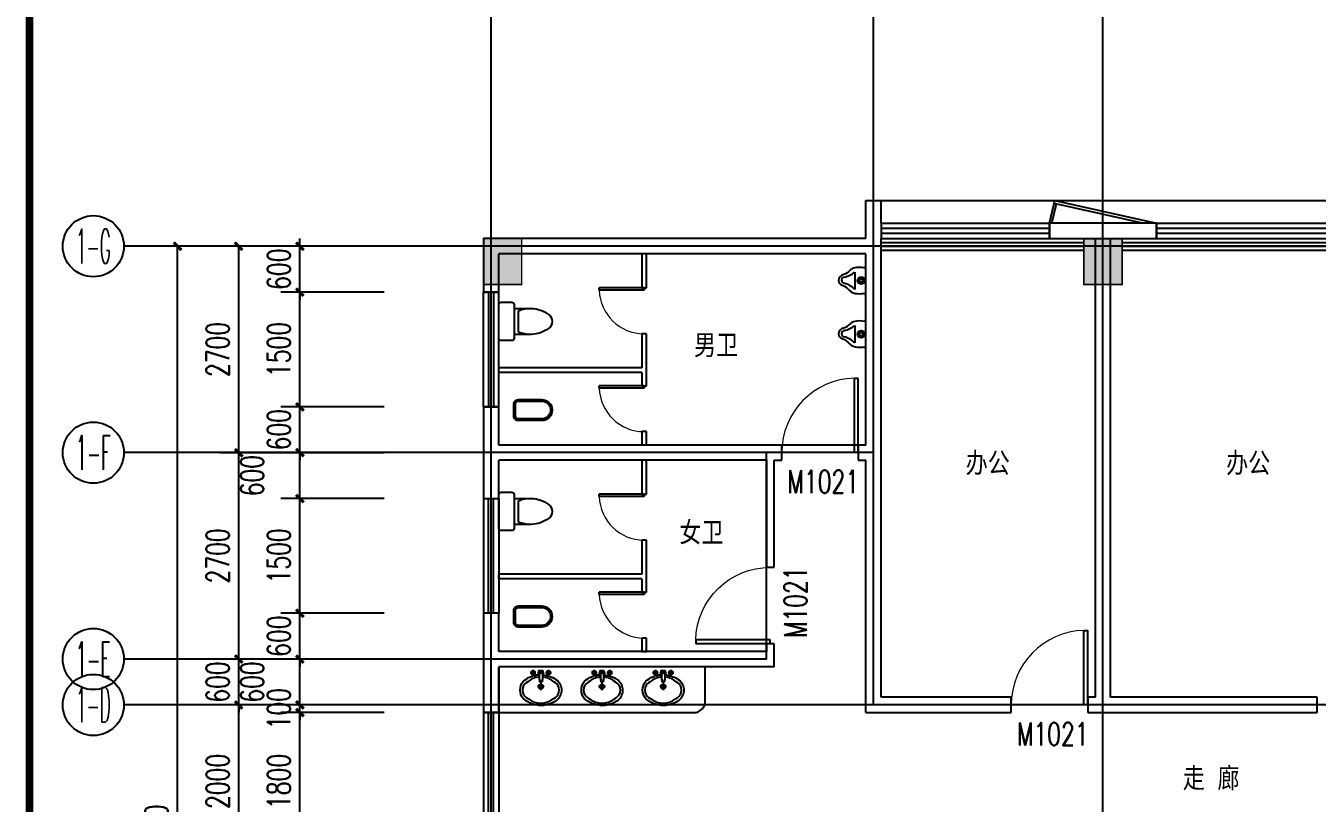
# Model space of a CAD drawing. Extents: x -6243262 to 3079315, y -2914302 to 172723.
# Drawn here: x -2494733 to -2477850, y -711687 to -701519 of the extents above; entities that cross this region are included whole.
import ezdxf
from ezdxf.enums import TextEntityAlignment as Align

# ---------------------------------------------------------------- set-up
doc = ezdxf.new("R2010")
doc.units = 0
doc.header["$LTSCALE"] = 1000
for name, color, linetype in [('0-柱网', 2, 'Continuous'), ('0-铝板', 32, 'Continuous'), ('A-FLOR-OTHER1-ON', 253, 'Continuous'), ('AXIS', 3, 'Continuous'), ('AXIS_TEXT', 7, 'Continuous'), ('DOTE', 24, 'Continuous'), ('PUB_DIM', 3, 'Continuous'), ('PUB_TEXT', 7, 'Continuous'), ('PUB_TITLE', 4, 'Continuous'), ('STAIR', 2, 'Continuous'), ('WALL', 9, 'Continuous'), ('WALL-PARAPET', 6, 'Continuous'), ('WINDOW', 4, 'Continuous'), ('WINDOW_TEXT', 7, 'Continuous'), ('洁具', 253, 'Continuous')]:
    doc.layers.add(name, color=color, linetype=linetype)
doc.styles.add('-宋体', font='', dxfattribs={"width": 0.8})
doc.styles.add('_TCH_AXIS', font='COMPLEX', dxfattribs={"bigfont": 'GBCBIG'})
doc.styles.add('_TCH_DIM_T3', font='SIMPLEX', dxfattribs={"width": 0.705882, "bigfont": 'GBCBIG'})
doc.styles.add('_TCH_WINDOW', font='SIMPLEX', dxfattribs={"height": 3.5, "bigfont": 'GBCBIG'})
doc.styles.add('COMPLEX', font='COMPLEX')
doc.styles.get('-宋体').set_extended_font_data('SimSun')
doc.dimstyles.new('_TCH_ARCH&&100', dxfattribs={"dimtxt": 297.5, "dimasz": 100, "dimexe": 250, "dimexo": 300, "dimgap": 126.25, "dimtad": 1, "dimdec": 0, "dimzin": 0, "dimdsep": 46, "dimtxsty": '_TCH_DIM_T3', "dimblk": 'ARCHTICK', "dimcen": 0.09, "dimclrt": 7, "dimazin": 2, "dimtfac": 1, "dimtdec": 0, "dimtix": 1, "dimtmove": 2, "dimatfit": 3, "dimfxl": 0, "dimtolj": 1, "dimtzin": 0, "dimarcsym": 0})

# ---------------------------------------------------------------- blocks, each defined once
blk = doc.blocks.new('1#柱网')
at = {"layer": '0-柱网'}
for points in [[(494005, 93967), (494005, 93367), (494505, 93367), (494505, 93967)], [(501855, 93967), (501855, 93367), (502355, 93367), (502355, 93967)]]:
    blk.add_hatch(color=0, dxfattribs=at).paths.add_polyline_path(points)
at = {"layer": '0-柱网', "color": 0, "const_width": 20}
for points in [[(494005, 93967), (494005, 93367), (494505, 93367), (494505, 93967), (494005, 93967)], [(501855, 93967), (501855, 93367), (502355, 93367), (502355, 93967), (501855, 93967)]]:
    blk.add_lwpolyline(points, dxfattribs=at)
blk = doc.blocks.new('A$C22252488')
at = {"layer": '0-铝板', "color": 0}
blk.add_lwpolyline([(1218, 0), (60, 261), (69, 300), (1400, 0)], dxfattribs=at)
at = {"layer": 'WINDOW', "color": 0}
for points in [[(0, 0), (60, 261)], [(31, 0), (90, 254)]]:
    blk.add_lwpolyline(points, dxfattribs=at)
blk = doc.blocks.new('01')
at = {"layer": 'A-FLOR-OTHER1-ON', "color": 0}
for points in [[(-34500, 150), (-31850, 150)], [(-34500, 0), (-31850, 0)], [(-31350, 150), (-27700, 150)], [(-31350, 0), (-27700, 0)]]:
    blk.add_lwpolyline(points, dxfattribs=at)
at = {"layer": 'STAIR', "color": 0}
for points in [[(-34500, 100), (-31850, 100)], [(-34500, 50), (-31850, 50)], [(-31350, 100), (-27700, 100)], [(-31350, 50), (-27700, 50)]]:
    blk.add_lwpolyline(points, dxfattribs=at)
blk = doc.blocks.new('_ArchTick')
at = {"color": 0, "linetype": 'ByBlock', "const_width": 0.4}
blk.add_lwpolyline([(-0.5, -0.5), (0.5, 0.5)], dxfattribs=at)
blk = doc.blocks.new('*D977')
at = {"layer": 'Defpoints', "color": 0, "transparency": 16777216}
for p in [(-2491150, -704402), (-2489750, -704402), (-2489750, -705002)]:
    blk.add_point(p, dxfattribs=at)
at = {"layer": 'PUB_DIM', "color": 0, "lineweight": -2, "transparency": 16777216}
for p, q in [((-2491150, -704402), (-2491150, -704302)), ((-2490050, -704402), (-2491400, -704402)), ((-2491150, -705002), (-2491150, -704402)), ((-2490050, -705002), (-2491400, -705002)), ((-2491150, -705002), (-2491150, -705102))]:
    blk.add_line(p, q, dxfattribs=at)
at = {"layer": 'PUB_DIM', "color": 0, "lineweight": -2, "transparency": 16777216, "xscale": 100, "yscale": 100, "zscale": 100}
for p, rotation in [((-2491150, -704402), 270), ((-2491150, -705002), 90)]:
    blk.add_blockref('_ArchTick', p, dxfattribs=dict(at, rotation=rotation))
at = {"layer": 'PUB_DIM', "color": 7, "transparency": 16777216, "insert": (-2491425, -704702), "char_height": 297.5, "attachment_point": 5, "rotation": 90, "style": '_TCH_DIM_T3'}
blk.add_mtext('\\A1;600', dxfattribs=at)
blk = doc.blocks.new('*D978')
at = {"layer": 'Defpoints', "color": 0, "transparency": 16777216}
for p in [(-2491150, -705002), (-2489750, -705002), (-2489750, -706502)]:
    blk.add_point(p, dxfattribs=at)
at = {"layer": 'PUB_DIM', "color": 0, "lineweight": -2, "transparency": 16777216}
for p, q in [((-2490050, -705002), (-2491400, -705002)), ((-2491150, -706502), (-2491150, -705002)), ((-2490050, -706502), (-2491400, -706502))]:
    blk.add_line(p, q, dxfattribs=at)
at = {"layer": 'PUB_DIM', "color": 0, "lineweight": -2, "transparency": 16777216, "xscale": 100, "yscale": 100, "zscale": 100}
for p, rotation in [((-2491150, -705002), 90), ((-2491150, -706502), 270)]:
    blk.add_blockref('_ArchTick', p, dxfattribs=dict(at, rotation=rotation))
at = {"layer": 'PUB_DIM', "color": 7, "transparency": 16777216, "insert": (-2491425, -705752), "char_height": 297.5, "attachment_point": 5, "rotation": 90, "style": '_TCH_DIM_T3'}
blk.add_mtext('\\A1;1500', dxfattribs=at)
blk = doc.blocks.new('*D979')
at = {"layer": 'Defpoints', "color": 0, "transparency": 16777216}
for p in [(-2491150, -706502), (-2489750, -706502), (-2489750, -707102)]:
    blk.add_point(p, dxfattribs=at)
at = {"layer": 'PUB_DIM', "color": 0, "lineweight": -2, "transparency": 16777216}
for p, q in [((-2490050, -706502), (-2491400, -706502)), ((-2491150, -706502), (-2491150, -706402)), ((-2491150, -707102), (-2491150, -706502)), ((-2490050, -707102), (-2491400, -707102)), ((-2491150, -707102), (-2491150, -707202))]:
    blk.add_line(p, q, dxfattribs=at)
at = {"layer": 'PUB_DIM', "color": 0, "lineweight": -2, "transparency": 16777216, "xscale": 100, "yscale": 100, "zscale": 100}
for p, rotation in [((-2491150, -706502), 270), ((-2491150, -707102), 90)]:
    blk.add_blockref('_ArchTick', p, dxfattribs=dict(at, rotation=rotation))
at = {"layer": 'PUB_DIM', "color": 7, "transparency": 16777216, "insert": (-2491425, -706802), "char_height": 297.5, "attachment_point": 5, "rotation": 90, "style": '_TCH_DIM_T3'}
blk.add_mtext('\\A1;600', dxfattribs=at)
blk = doc.blocks.new('*D980')
at = {"layer": 'Defpoints', "color": 0, "transparency": 16777216}
for p in [(-2491150, -707102), (-2489750, -707102), (-2489750, -707702)]:
    blk.add_point(p, dxfattribs=at)
at = {"layer": 'PUB_DIM', "color": 0, "lineweight": -2, "transparency": 16777216}
for p, q in [((-2490050, -707102), (-2491400, -707102)), ((-2491150, -707702), (-2491150, -707102)), ((-2490050, -707702), (-2491400, -707702))]:
    blk.add_line(p, q, dxfattribs=at)
at = {"layer": 'PUB_DIM', "color": 0, "lineweight": -2, "transparency": 16777216, "xscale": 100, "yscale": 100, "zscale": 100}
for p, rotation in [((-2491150, -707102), 90), ((-2491150, -707702), 270)]:
    blk.add_blockref('_ArchTick', p, dxfattribs=dict(at, rotation=rotation))
at = {"layer": 'PUB_DIM', "color": 7, "transparency": 16777216, "insert": (-2491775, -707402), "char_height": 297.5, "attachment_point": 5, "rotation": 90, "style": '_TCH_DIM_T3'}
blk.add_mtext('\\A1;600', dxfattribs=at)
blk = doc.blocks.new('*D981')
at = {"layer": 'Defpoints', "color": 0, "transparency": 16777216}
for p in [(-2491150, -707702), (-2489750, -707702), (-2489750, -709202)]:
    blk.add_point(p, dxfattribs=at)
at = {"layer": 'PUB_DIM', "color": 0, "lineweight": -2, "transparency": 16777216}
for p, q in [((-2490050, -707702), (-2491400, -707702)), ((-2491150, -709202), (-2491150, -707702)), ((-2490050, -709202), (-2491400, -709202))]:
    blk.add_line(p, q, dxfattribs=at)
at = {"layer": 'PUB_DIM', "color": 0, "lineweight": -2, "transparency": 16777216, "xscale": 100, "yscale": 100, "zscale": 100}
for p, rotation in [((-2491150, -707702), 90), ((-2491150, -709202), 270)]:
    blk.add_blockref('_ArchTick', p, dxfattribs=dict(at, rotation=rotation))
at = {"layer": 'PUB_DIM', "color": 7, "transparency": 16777216, "insert": (-2491425, -708452), "char_height": 297.5, "attachment_point": 5, "rotation": 90, "style": '_TCH_DIM_T3'}
blk.add_mtext('\\A1;1500', dxfattribs=at)
blk = doc.blocks.new('*D982')
at = {"layer": 'Defpoints', "color": 0, "transparency": 16777216}
for p in [(-2491150, -709202), (-2489750, -709202), (-2489750, -709802)]:
    blk.add_point(p, dxfattribs=at)
at = {"layer": 'PUB_DIM', "color": 0, "lineweight": -2, "transparency": 16777216}
for p, q in [((-2490050, -709202), (-2491400, -709202)), ((-2491150, -709202), (-2491150, -709102)), ((-2491150, -709802), (-2491150, -709202)), ((-2490050, -709802), (-2491400, -709802)), ((-2491150, -709802), (-2491150, -709902))]:
    blk.add_line(p, q, dxfattribs=at)
at = {"layer": 'PUB_DIM', "color": 0, "lineweight": -2, "transparency": 16777216, "xscale": 100, "yscale": 100, "zscale": 100}
for p, rotation in [((-2491150, -709202), 270), ((-2491150, -709802), 90)]:
    blk.add_blockref('_ArchTick', p, dxfattribs=dict(at, rotation=rotation))
at = {"layer": 'PUB_DIM', "color": 7, "transparency": 16777216, "insert": (-2491425, -709502), "char_height": 297.5, "attachment_point": 5, "rotation": 90, "style": '_TCH_DIM_T3'}
blk.add_mtext('\\A1;600', dxfattribs=at)
blk = doc.blocks.new('*D983')
at = {"layer": 'Defpoints', "color": 0, "transparency": 16777216}
for p in [(-2491150, -709802), (-2489750, -709802), (-2489750, -710402)]:
    blk.add_point(p, dxfattribs=at)
at = {"layer": 'PUB_DIM', "color": 0, "lineweight": -2, "transparency": 16777216}
for p, q in [((-2490050, -709802), (-2491400, -709802)), ((-2491150, -710402), (-2491150, -709802)), ((-2490050, -710402), (-2491400, -710402))]:
    blk.add_line(p, q, dxfattribs=at)
at = {"layer": 'PUB_DIM', "color": 0, "lineweight": -2, "transparency": 16777216, "xscale": 100, "yscale": 100, "zscale": 100}
for p, rotation in [((-2491150, -709802), 90), ((-2491150, -710402), 270)]:
    blk.add_blockref('_ArchTick', p, dxfattribs=dict(at, rotation=rotation))
at = {"layer": 'PUB_DIM', "color": 7, "transparency": 16777216, "insert": (-2491775, -710102), "char_height": 297.5, "attachment_point": 5, "rotation": 90, "style": '_TCH_DIM_T3'}
blk.add_mtext('\\A1;600', dxfattribs=at)
blk = doc.blocks.new('*D984')
at = {"layer": 'Defpoints', "color": 0, "transparency": 16777216}
for p in [(-2491150, -710402), (-2489750, -710402), (-2489750, -710502)]:
    blk.add_point(p, dxfattribs=at)
at = {"layer": 'PUB_DIM', "color": 0, "lineweight": -2, "transparency": 16777216}
for p, q in [((-2490050, -710402), (-2491400, -710402)), ((-2491150, -710402), (-2491150, -710302)), ((-2491150, -710502), (-2491150, -710402)), ((-2490050, -710502), (-2491400, -710502)), ((-2491150, -710502), (-2491150, -710602))]:
    blk.add_line(p, q, dxfattribs=at)
at = {"layer": 'PUB_DIM', "color": 0, "lineweight": -2, "transparency": 16777216, "xscale": 100, "yscale": 100, "zscale": 100}
for p, rotation in [((-2491150, -710402), 270), ((-2491150, -710502), 90)]:
    blk.add_blockref('_ArchTick', p, dxfattribs=dict(at, rotation=rotation))
at = {"layer": 'PUB_DIM', "color": 7, "transparency": 16777216, "insert": (-2491425, -710452), "char_height": 297.5, "attachment_point": 5, "rotation": 90, "style": '_TCH_DIM_T3'}
blk.add_mtext('\\A1;100', dxfattribs=at)
blk = doc.blocks.new('*D985')
at = {"layer": 'Defpoints', "color": 0, "transparency": 16777216}
for p in [(-2491150, -710502), (-2489750, -710502), (-2489750, -712302)]:
    blk.add_point(p, dxfattribs=at)
at = {"layer": 'PUB_DIM', "color": 0, "lineweight": -2, "transparency": 16777216}
for p, q in [((-2490050, -710502), (-2491400, -710502)), ((-2491150, -712302), (-2491150, -710502)), ((-2490050, -712302), (-2491400, -712302))]:
    blk.add_line(p, q, dxfattribs=at)
at = {"layer": 'PUB_DIM', "color": 0, "lineweight": -2, "transparency": 16777216, "xscale": 100, "yscale": 100, "zscale": 100}
for p, rotation in [((-2491150, -710502), 90), ((-2491150, -712302), 270)]:
    blk.add_blockref('_ArchTick', p, dxfattribs=dict(at, rotation=rotation))
at = {"layer": 'PUB_DIM', "color": 7, "transparency": 16777216, "insert": (-2491425, -711402), "char_height": 297.5, "attachment_point": 5, "rotation": 90, "style": '_TCH_DIM_T3'}
blk.add_mtext('\\A1;1800', dxfattribs=at)
blk = doc.blocks.new('*D1343')
at = {"layer": 'AXIS', "color": 0, "lineweight": -2, "transparency": 16777216}
for p, q in [((-2490050, -710402), (-2492200, -710402)), ((-2491950, -712402), (-2491950, -710402)), ((-2490050, -712402), (-2492200, -712402))]:
    blk.add_line(p, q, dxfattribs=at)
at = {"layer": 'Defpoints', "color": 0, "transparency": 16777216}
for p in [(-2491950, -710402), (-2489750, -710402), (-2489750, -712402)]:
    blk.add_point(p, dxfattribs=at)
at = {"layer": 'AXIS', "color": 0, "lineweight": -2, "transparency": 16777216, "xscale": 100, "yscale": 100, "zscale": 100}
for p, rotation in [((-2491950, -710402), 90), ((-2491950, -712402), 270)]:
    blk.add_blockref('_ArchTick', p, dxfattribs=dict(at, rotation=rotation))
at = {"layer": 'AXIS', "color": 7, "transparency": 16777216, "insert": (-2492225, -711402), "char_height": 297.5, "attachment_point": 5, "rotation": 90, "style": '_TCH_DIM_T3'}
blk.add_mtext('\\A1;2000', dxfattribs=at)
blk = doc.blocks.new('*D1344')
at = {"layer": 'AXIS', "color": 0, "lineweight": -2, "transparency": 16777216}
for p, q in [((-2491950, -709802), (-2491950, -709702)), ((-2490050, -709802), (-2492200, -709802)), ((-2491950, -710402), (-2491950, -709802)), ((-2490050, -710402), (-2492200, -710402)), ((-2491950, -710402), (-2491950, -710502))]:
    blk.add_line(p, q, dxfattribs=at)
at = {"layer": 'Defpoints', "color": 0, "transparency": 16777216}
for p in [(-2491950, -709802), (-2489750, -709802), (-2489750, -710402)]:
    blk.add_point(p, dxfattribs=at)
at = {"layer": 'AXIS', "color": 0, "lineweight": -2, "transparency": 16777216, "xscale": 100, "yscale": 100, "zscale": 100}
for p, rotation in [((-2491950, -709802), 270), ((-2491950, -710402), 90)]:
    blk.add_blockref('_ArchTick', p, dxfattribs=dict(at, rotation=rotation))
at = {"layer": 'AXIS', "color": 7, "transparency": 16777216, "insert": (-2492225, -710102), "char_height": 297.5, "attachment_point": 5, "rotation": 90, "style": '_TCH_DIM_T3'}
blk.add_mtext('\\A1;600', dxfattribs=at)
blk = doc.blocks.new('*D1345')
at = {"layer": 'AXIS', "color": 0, "lineweight": -2, "transparency": 16777216}
for p, q in [((-2490050, -707102), (-2492200, -707102)), ((-2491950, -709802), (-2491950, -707102)), ((-2490050, -709802), (-2492200, -709802))]:
    blk.add_line(p, q, dxfattribs=at)
at = {"layer": 'Defpoints', "color": 0, "transparency": 16777216}
for p in [(-2491950, -707102), (-2489750, -707102), (-2489750, -709802)]:
    blk.add_point(p, dxfattribs=at)
at = {"layer": 'AXIS', "color": 0, "lineweight": -2, "transparency": 16777216, "xscale": 100, "yscale": 100, "zscale": 100}
for p, rotation in [((-2491950, -707102), 90), ((-2491950, -709802), 270)]:
    blk.add_blockref('_ArchTick', p, dxfattribs=dict(at, rotation=rotation))
at = {"layer": 'AXIS', "color": 7, "transparency": 16777216, "insert": (-2492225, -708452), "char_height": 297.5, "attachment_point": 5, "rotation": 90, "style": '_TCH_DIM_T3'}
blk.add_mtext('\\A1;2700', dxfattribs=at)
blk = doc.blocks.new('*D1346')
at = {"layer": 'AXIS', "color": 0, "lineweight": -2, "transparency": 16777216}
for p, q in [((-2490050, -704402), (-2492200, -704402)), ((-2491950, -707102), (-2491950, -704402)), ((-2490050, -707102), (-2492200, -707102))]:
    blk.add_line(p, q, dxfattribs=at)
at = {"layer": 'Defpoints', "color": 0, "transparency": 16777216}
for p in [(-2491950, -704402), (-2489750, -704402), (-2489750, -707102)]:
    blk.add_point(p, dxfattribs=at)
at = {"layer": 'AXIS', "color": 0, "lineweight": -2, "transparency": 16777216, "xscale": 100, "yscale": 100, "zscale": 100}
for p, rotation in [((-2491950, -704402), 90), ((-2491950, -707102), 270)]:
    blk.add_blockref('_ArchTick', p, dxfattribs=dict(at, rotation=rotation))
at = {"layer": 'AXIS', "color": 7, "transparency": 16777216, "insert": (-2492225, -705752), "char_height": 297.5, "attachment_point": 5, "rotation": 90, "style": '_TCH_DIM_T3'}
blk.add_mtext('\\A1;2700', dxfattribs=at)
blk = doc.blocks.new('*D1347')
at = {"layer": 'AXIS', "color": 0, "lineweight": -2, "transparency": 16777216}
for p, q in [((-2490050, -704402), (-2493000, -704402)), ((-2492750, -719902), (-2492750, -704402)), ((-2490050, -719902), (-2493000, -719902))]:
    blk.add_line(p, q, dxfattribs=at)
at = {"layer": 'Defpoints', "color": 0, "transparency": 16777216}
for p in [(-2492750, -704402), (-2489750, -704402), (-2489750, -719902)]:
    blk.add_point(p, dxfattribs=at)
at = {"layer": 'AXIS', "color": 0, "lineweight": -2, "transparency": 16777216, "xscale": 100, "yscale": 100, "zscale": 100}
for p, rotation in [((-2492750, -704402), 90), ((-2492750, -719902), 270)]:
    blk.add_blockref('_ArchTick', p, dxfattribs=dict(at, rotation=rotation))
at = {"layer": 'AXIS', "color": 7, "transparency": 16777216, "insert": (-2493025, -712152), "char_height": 297.5, "attachment_point": 5, "rotation": 90, "style": '_TCH_DIM_T3'}
blk.add_mtext('\\A1;15500', dxfattribs=at)
blk = doc.blocks.new('$WINLIB2D$00000001')
at = {"color": 0}
for points in [[(-0.5, 0.5), (-0.5, -0.5)], [(-0.5, 0.5), (0.5, 0.5)], [(0.5, -0.5), (0.5, 0.5)], [(0.5, 0.1667), (-0.5, 0.1667)], [(0.5, -0.1667), (-0.5, -0.1667)], [(-0.5, -0.5), (0.5, -0.5)]]:
    blk.add_lwpolyline(points, dxfattribs=at)
blk = doc.blocks.new('$DorLib2D$00000001')
at = {"color": 0}
for p, q in [((0.45, 0.975), (0.5, 0.975)), ((0.45, 0), (0.45, 0.975)), ((0.5, 0), (0.5, 0.975)), ((0.5, 0), (0.45, 0))]:
    blk.add_line(p, q, dxfattribs=at)
at = {"color": 0, "lineweight": 13}
blk.add_arc((0.475, 0), 0.975, 91.4693, 180, dxfattribs=at)
blk = doc.blocks.new('$plan$00003671')
at = {"layer": '洁具', "color": 0}
for p, q in [((-101, 10), (-101, -63)), ((-25, 0), (-32, -39)), ((-25, 0), (25, 0)), ((-25, 0), (-17, -148)), ((25, 0), (17, -148)), ((25, 0), (32, -39)), ((101, 10), (101, -63)), ((-64, -27), (-138, -27)), ((-32, -39), (-17, -148)), ((-24, -20), (24, -20)), ((-17, -138), (17, -138)), ((-17, -148), (17, -148)), ((0, -164), (0, -254)), ((32, -39), (17, -148)), ((138, -27), (64, -27)), ((45, -209), (-45, -209))]:
    blk.add_line(p, q, dxfattribs=at)
blk.add_lwpolyline([(25, 0), (32, -39), (30, -54, -0.144626), (222, -135, -0.454002), (196, -399, -0.337627), (-227, -368, -0.376635), (-227, -140, -0.17218), (-30, -54), (-32, -39), (-25, 0)], format="xyb", close=True, dxfattribs=at)
for centre, radius in [((-101, -27), 25.2), ((-101, -27), 15.1), ((101, -27), 25.2), ((101, -27), 15.1), ((0, -209), 30.2), ((0, -209), 20.2)]:
    blk.add_circle(centre, radius, dxfattribs=at)
for centre, radius, start, end in [((-19, -374), 275, 118.8696, 138.2267), ((-16, -304), 218, 108.3074, 128.6169), ((0, -351), 268, 95.4714, 108.3074), ((-1, -27), 7.25, 80.5252, 279.4748), ((1, -27), 7.25, 260.5252, 99.4748), ((0, -351), 268, 71.6926, 84.5286), ((16, -304), 218, 51.3831, 71.6926), ((19, -374), 275, 41.7733, 61.1304), ((-102, -254), 138, 152.5904, 207.4096), ((-19, -135), 275, 221.7733, 241.1304), ((19, -135), 275, 298.8696, 318.2267), ((102, -254), 138, 332.5904, 27.4096), ((-16, -205), 218, 231.3831, 251.6926), ((0, -158), 268, 251.6926, 288.3074), ((16, -205), 218, 288.3074, 308.6169)]:
    blk.add_arc(centre, radius, start, end, dxfattribs=at)
blk = doc.blocks.new('$plan$00002813')
at = {"layer": '洁具', "color": 0}
blk.add_line((-112, -146), (114, -146), dxfattribs=at)
blk.add_lwpolyline([(-185, 0), (-185, -10), (-164, -10, 0.125587), (-163, -162, 0.087699), (-135, -207, -0.142493), (-79, -292, 0.309604), (0, -360, 0.229829), (59, -308, -0.1358), (128, -215, 0.187963), (170, -108, 0.056569), (165, -10), (185, -10), (185, 0)], format="xyb", close=True, dxfattribs=at)
for radius in [47.3, 34.6, 22.1]:
    blk.add_circle((0, -62), radius, dxfattribs=at)
for centre, radius, start, end in [((-382, -363), 346, 14.0616, 38.7001), ((335, -366), 312, 135.2868, 164.3913), ((-6, -276), 40.9, 183.6565, 351.9398)]:
    blk.add_arc(centre, radius, start, end, dxfattribs=at)
blk = doc.blocks.new('$plan$00002866')
at = {"layer": '洁具', "color": 0}
for points in [[(-366, 138), (-59, 138, -0.388189), (0, 88), (0, -88, -0.388189), (-59, -138), (-366, -138, -0.97895)], [(-58, -116), (-376, -116, -0.936623), (-366, 117), (-58, 117, -0.381636), (-21, 86), (-21, -86, -0.399536)]]:
    blk.add_lwpolyline(points, format="xyb", close=True, dxfattribs=at)
blk.add_lwpolyline([(-306, 117, 0, 0, 0.440649), (-316, 108, 0, 0, 0), (-316, -106, 0, 0, 0.411645), (-307, -115, 1.5, 1.5, 0)], format="xyseb", dxfattribs=at)
blk = doc.blocks.new('_AXISO')
at = {"color": 0}
blk.add_circle((0, 0), 0.5, dxfattribs=at)
at = {"layer": 'AXIS_TEXT', "color": 0, "style": 'COMPLEX', "width": 1.041667}
blk.add_attdef('A', text='', height=0.56, dxfattribs=at).set_placement((-0.25, -0.28), (0.25, -0.28), align=Align.FIT)
blk = doc.blocks.new('$plan$00002826')
at = {"layer": '洁具', "color": 0}
for p, q in [((-200, 170), (-200, -170)), ((-260, -140), (-260, 140))]:
    blk.add_line(p, q, dxfattribs=at)
blk.add_lwpolyline([(-650, 92, 0.537872), (-650, -92, 0.149947), (-430, -170), (-200, -170), (-200, -220, 0.414214), (-170, -250), (-30, -250, 0.414214), (0, -220), (0, 220, 0.414214), (-30, 250), (-170, 250, 0.414214), (-200, 220), (-200, 170), (-430, 170, 0.149947)], format="xyb", close=True, dxfattribs=at)
for centre, start, end in [((-413, -227), 67.4505, 91.4725), ((-413, 227), 268.6339, 292.5495)]:
    blk.add_arc(centre, 398, start, end, dxfattribs=at)

msp = doc.modelspace()

# ---------------------------------------------------------------- linework, layer by layer
msp.add_lwpolyline([(-2488550.4, -709901.6), (-2488550.4, -710501.6), (-2486000.4, -710501.6, 0.4142136), (-2485850.4, -710351.6), (-2485850.4, -709901.6)], format="xyb")
at = {"layer": '0-铝板'}
msp.add_lwpolyline([(-2483550.4, -703801.6), (-2448050.4, -703801.6), (-2448050.4, -712301.6)], dxfattribs=at)
at = {"layer": 'AXIS'}
for p, q in [((-2489750.4, -704401.6), (-2493450.4, -704401.6)), ((-2489750.4, -707101.6), (-2493450.4, -707101.6)), ((-2489750.4, -709801.6), (-2493450.4, -709801.6)), ((-2489750.4, -710401.6), (-2493450.4, -710401.6))]:
    msp.add_line(p, q, dxfattribs=at)
at = {"layer": 'DOTE'}
for p, q in [((-2488650.4, -721001.6), (-2488650.4, -700301.6)), ((-2483650.4, -710401.6), (-2483650.4, -700301.6)), ((-2480650.4, -721001.6), (-2480650.4, -700301.6)), ((-2447550.4, -704401.6), (-2489750.4, -704401.6)), ((-2483650.4, -707101.6), (-2489750.4, -707101.6)), ((-2485050.4, -709801.6), (-2485050.4, -707101.6)), ((-2485050.4, -709801.6), (-2489750.4, -709801.6)), ((-2447550.4, -710401.6), (-2489750.4, -710401.6))]:
    msp.add_line(p, q, dxfattribs=at)
at = {"layer": 'PUB_TITLE', "const_width": 100}
msp.add_lwpolyline([(-2494682.9, -732350.5), (-2437782.9, -732350.5), (-2437782.9, -692350.5), (-2494682.9, -692350.5)], close=True, dxfattribs=at)
at = {"layer": 'WALL'}
for p, q in [((-2483750.4, -704201.6), (-2483750.4, -703801.6)), ((-2483750.4, -703801.6), (-2483550.4, -703801.6)), ((-2483550.4, -704101.6), (-2483550.4, -703801.6)), ((-2483550.4, -704101.6), (-2483550.4, -704301.6)), ((-2479950.4, -704101.6), (-2481350.4, -704101.6)), ((-2481350.4, -704101.6), (-2481350.4, -704301.6)), ((-2479950.4, -704301.6), (-2479950.4, -704101.6)), ((-2488750.4, -704301.6), (-2488750.4, -705001.6)), ((-2483750.4, -704301.6), (-2488750.4, -704301.6)), ((-2483750.4, -704301.6), (-2483750.4, -704201.6)), ((-2483550.4, -704401.6), (-2483550.4, -704301.6)), ((-2481350.4, -704301.6), (-2479950.4, -704301.6)), ((-2480750.4, -710301.6), (-2480750.4, -704301.6)), ((-2480750.4, -704301.6), (-2480550.4, -704301.6)), ((-2480550.4, -710301.6), (-2480550.4, -704301.6)), ((-2488550.4, -705001.6), (-2488550.4, -704501.6)), ((-2483750.4, -704501.6), (-2488550.4, -704501.6)), ((-2483750.4, -707001.6), (-2483750.4, -704501.6)), ((-2483550.4, -707101.6), (-2483550.4, -704401.6)), ((-2488750.4, -705001.6), (-2488550.4, -705001.6)), ((-2488550.4, -706501.6), (-2488750.4, -706501.6)), ((-2488750.4, -706501.6), (-2488750.4, -707101.6)), ((-2488550.4, -707001.6), (-2488550.4, -706501.6)), ((-2486650.4, -707001.6), (-2488550.4, -707001.6)), ((-2485050.4, -707001.6), (-2486650.4, -707001.6)), ((-2484850.4, -707001.6), (-2485050.4, -707001.6)), ((-2484850.4, -707201.6), (-2484850.4, -707001.6)), ((-2483750.4, -707001.6), (-2483850.4, -707001.6)), ((-2483850.4, -707001.6), (-2483850.4, -707201.6)), ((-2488750.4, -707101.6), (-2488750.4, -707701.6)), ((-2488550.4, -707701.6), (-2488550.4, -707201.6)), ((-2486650.4, -707201.6), (-2488550.4, -707201.6)), ((-2485050.4, -707201.6), (-2486650.4, -707201.6)), ((-2485050.4, -707201.6), (-2485050.4, -708601.6)), ((-2484950.4, -708601.6), (-2484950.4, -707201.6)), ((-2484950.4, -707201.6), (-2484850.4, -707201.6)), ((-2483850.4, -707201.6), (-2483750.4, -707201.6)), ((-2483750.4, -710501.6), (-2483750.4, -707201.6)), ((-2483550.4, -710301.6), (-2483550.4, -707101.6)), ((-2488750.4, -707701.6), (-2488550.4, -707701.6)), ((-2485050.4, -708601.6), (-2484950.4, -708601.6)), ((-2488550.4, -709201.6), (-2488750.4, -709201.6)), ((-2488750.4, -709201.6), (-2488750.4, -709801.6)), ((-2488550.4, -709701.6), (-2488550.4, -709201.6)), ((-2485050.4, -709701.6), (-2488550.4, -709701.6)), ((-2484950.4, -709601.6), (-2485050.4, -709601.6)), ((-2485050.4, -709601.6), (-2485050.4, -709701.6)), ((-2484950.4, -709901.6), (-2484950.4, -709601.6)), ((-2488750.4, -709801.6), (-2488750.4, -710501.6)), ((-2484950.4, -709901.6), (-2488550.4, -709901.6)), ((-2488550.4, -710501.6), (-2488550.4, -709901.6)), ((-2481850.4, -710301.6), (-2483550.4, -710301.6)), ((-2481850.4, -710501.6), (-2481850.4, -710301.6)), ((-2480750.4, -710301.6), (-2480850.4, -710301.6)), ((-2480850.4, -710301.6), (-2480850.4, -710501.6)), ((-2477850.4, -710301.6), (-2480550.4, -710301.6)), ((-2477850.4, -710501.6), (-2477850.4, -710301.6)), ((-2488750.4, -710501.6), (-2488550.4, -710501.6)), ((-2483750.4, -710501.6), (-2481850.4, -710501.6)), ((-2480850.4, -710501.6), (-2480650.4, -710501.6)), ((-2480650.4, -710501.6), (-2477850.4, -710501.6))]:
    msp.add_line(p, q, dxfattribs=at)
at = {"layer": 'WALL-PARAPET'}
for p, q in [((-2486680.4, -704501.6), (-2486680.4, -704946.6)), ((-2486620.4, -704501.6), (-2486680.4, -704501.6)), ((-2486620.4, -704946.6), (-2486620.4, -704501.6)), ((-2486680.4, -704946.6), (-2486620.4, -704946.6)), ((-2486620.4, -705546.6), (-2486680.4, -705546.6)), ((-2486680.4, -705546.6), (-2486680.4, -705991.6)), ((-2486620.4, -706021.6), (-2486620.4, -705546.6)), ((-2486680.4, -705991.6), (-2488550.4, -705991.6)), ((-2488550.4, -706051.6), (-2488550.4, -705991.6)), ((-2486620.4, -706226.6), (-2486620.4, -706021.6)), ((-2486680.4, -706051.6), (-2488550.4, -706051.6)), ((-2486680.4, -706051.6), (-2486680.4, -706226.6)), ((-2486680.4, -706226.6), (-2486620.4, -706226.6)), ((-2486620.4, -706826.6), (-2486680.4, -706826.6)), ((-2486680.4, -706826.6), (-2486680.4, -707001.6)), ((-2486620.4, -707001.6), (-2486620.4, -706826.6)), ((-2486680.4, -707201.6), (-2486680.4, -707646.6)), ((-2486620.4, -707201.6), (-2486680.4, -707201.6)), ((-2486620.4, -707646.6), (-2486620.4, -707201.6)), ((-2486680.4, -707646.6), (-2486620.4, -707646.6)), ((-2486620.4, -708246.6), (-2486680.4, -708246.6)), ((-2486680.4, -708246.6), (-2486680.4, -708691.6)), ((-2486620.4, -708721.6), (-2486620.4, -708246.6)), ((-2486680.4, -708691.6), (-2488550.4, -708691.6)), ((-2488550.4, -708751.6), (-2488550.4, -708691.6)), ((-2486620.4, -708926.6), (-2486620.4, -708721.6)), ((-2486680.4, -708751.6), (-2488550.4, -708751.6)), ((-2486680.4, -708751.6), (-2486680.4, -708926.6)), ((-2486680.4, -708926.6), (-2486620.4, -708926.6)), ((-2486620.4, -709526.6), (-2486680.4, -709526.6)), ((-2486680.4, -709526.6), (-2486680.4, -709701.6)), ((-2486620.4, -709701.6), (-2486620.4, -709526.6)), ((-2486680.4, -709701.6), (-2486620.4, -709701.6))]:
    msp.add_line(p, q, dxfattribs=at)
at = {"layer": 'WINDOW'}
for p, q in [((-2483850.4, -707001.6), (-2484850.4, -707001.6)), ((-2485050.4, -709601.6), (-2485050.4, -708601.6))]:
    msp.add_line(p, q, dxfattribs=at)

# ---------------------------------------------------------------- block references
at = {"color": 8}
msp.add_blockref('01', (-2449050.4, -704451.6), dxfattribs=at)
for name, p, rotation in [('$plan$00002813', (-2483750.4, -704851.6), 269.9999999999999), ('$plan$00002813', (-2483750.4, -705551.6), 269.9999999999999), ('$plan$00002866', (-2488352.7, -706544.4), 180), ('$plan$00002866', (-2488352.7, -709244.4), 179.9999999999999)]:
    msp.add_blockref(name, p, dxfattribs=dict(rotation=rotation))
at = {"yscale": -1, "rotation": 180}
for p in [(-2488550.4, -705385.3), (-2488550.4, -707870.5)]:
    msp.add_blockref('$plan$00002826', p, dxfattribs=at)
for p in [(-2488000.4, -709952.5), (-2487200.4, -709952.5), (-2486400.4, -709952.5)]:
    msp.add_blockref('$plan$00003671', p)
at = {"layer": '0-柱网'}
msp.add_blockref('1#柱网', (-2982755.4, -798268.8), dxfattribs=at)
at = {"layer": '0-铝板', "color": 8}
msp.add_blockref('A$C22252488', (-2481350.4, -704101.6), dxfattribs=at)
at = {"layer": 'AXIS'}
ref = msp.add_blockref('_AXISO', (-2493850.4, -704401.6), dxfattribs=dict(at, xscale=800, yscale=800, zscale=800))
ref.add_attrib('A', '1-G', dxfattribs={"layer": 'AXIS_TEXT', "height": 452.55, "style": '_TCH_AXIS', "width": 0.355932}).set_placement((-2494076.7, -704627.8), (-2493624.1, -704627.8), align=Align.FIT)
ref = msp.add_blockref('_AXISO', (-2493850.4, -707101.6), dxfattribs=dict(at, xscale=800, yscale=800, zscale=800))
ref.add_attrib('A', '1-F', dxfattribs={"layer": 'AXIS_TEXT', "height": 452.55, "style": '_TCH_AXIS', "width": 0.368421}).set_placement((-2494076.7, -707327.8), (-2493624.1, -707327.8), align=Align.FIT)
ref = msp.add_blockref('_AXISO', (-2493850.4, -709801.6), dxfattribs=dict(at, xscale=800, yscale=800, zscale=800))
ref.add_attrib('A', '1-E', dxfattribs={"layer": 'AXIS_TEXT', "height": 452.55, "style": '_TCH_AXIS', "width": 0.368421}).set_placement((-2494076.7, -710027.8), (-2493624.1, -710027.8), align=Align.FIT)
ref = msp.add_blockref('_AXISO', (-2493850.4, -710401.6), dxfattribs=dict(at, xscale=800, yscale=800, zscale=800))
ref.add_attrib('A', '1-D', dxfattribs={"layer": 'AXIS_TEXT', "height": 452.55, "style": '_TCH_AXIS', "width": 0.362069}).set_placement((-2494076.7, -710627.8), (-2493624.1, -710627.8), align=Align.FIT)
at = {"layer": 'WINDOW'}
for name, p, xscale, yscale, zscale, rotation in [('$WINLIB2D$00000001', (-2482450.4, -704201.6), -2199.999999988097, -200, -2199.999999988097, 180), ('$WINLIB2D$00000001', (-2478650.4, -704201.6), -2600, -200, -2600, 180), ('$WINLIB2D$00000001', (-2488650.4, -705751.6), 1500, 200, 1500, 90), ('$DorLib2D$00000001', (-2486650.4, -705246.6), 600, 600, 600, 90), ('$DorLib2D$00000001', (-2486650.4, -706526.6), 600, 600, 600, 90), ('$WINLIB2D$00000001', (-2488650.4, -708451.6), -1500, 200, -1500, 90), ('$DorLib2D$00000001', (-2486650.4, -707946.6), 600, 600, 600, 90), ('$DorLib2D$00000001', (-2486650.4, -709226.6), 600, 600, 600, 90), ('$WINLIB2D$00000001', (-2488650.4, -711401.6), -1800.00000000004, -200, -1800.00000000004, 90)]:
    msp.add_blockref(name, p, dxfattribs=dict(at, xscale=xscale, yscale=yscale, zscale=zscale, rotation=rotation))
ref = msp.add_blockref('$DorLib2D$00000001', (-2484350.4, -707101.6), dxfattribs=dict(at, xscale=-1000, yscale=-1000, zscale=-1000, rotation=180))
ref.add_attrib('A', 'M1021', (-2484775.4, -707630.2), dxfattribs={"layer": 'WINDOW_TEXT', "height": 297.5, "style": '_TCH_WINDOW', "width": 0.705882})
ref = msp.add_blockref('$DorLib2D$00000001', (-2485000.4, -709101.6), dxfattribs=dict(at, xscale=-1000, yscale=1000, zscale=-1000, rotation=90))
ref.add_attrib('A', 'M1021', (-2484521.7, -709526.6), dxfattribs={"layer": 'WINDOW_TEXT', "height": 297.5, "rotation": 90, "style": '_TCH_WINDOW', "width": 0.705882})
ref = msp.add_blockref('$DorLib2D$00000001', (-2481350.4, -710401.6), dxfattribs=dict(at, xscale=-1000, yscale=-1000, zscale=-1000, rotation=180))
ref.add_attrib('A', 'M1021', (-2481775.4, -710930.2), dxfattribs={"layer": 'WINDOW_TEXT', "height": 297.5, "style": '_TCH_WINDOW', "width": 0.705882})

# ---------------------------------------------------------------- texts
at = {"layer": 'PUB_TEXT', "style": '-宋体', "width": 0.8}
for s, height, p in [('男卫', 264.35, (-2485996.6, -705824)), ('办公', 264.35, (-2482445.7, -707367)), ('办公', 264.35, (-2479040.6, -707367)), ('女卫', 264.35, (-2486189.2, -708274.4)), ('走', 264.3, (-2479607.1, -711487.7)), ('廊', 264.3, (-2479153.5, -711487.7))]:
    msp.add_text(s, height=height, dxfattribs=at).set_placement(p)

# ---------------------------------------------------------------- dimensions: what is measured, and where the dimension line sits
at = {"layer": 'AXIS'}
for p1, p2, distance, picture, middle in [((-2489750.4, -719901.6), (-2489750.4, -704401.6), 3000, '*D1347', (-2493025.4, -712151.6)), ((-2489750.4, -707101.6), (-2489750.4, -704401.6), 2200, '*D1346', (-2492225.4, -705751.6)), ((-2489750.4, -709801.6), (-2489750.4, -707101.6), 2200, '*D1345', (-2492225.4, -708451.6)), ((-2489750.4, -710401.6), (-2489750.4, -709801.6), 2200, '*D1344', (-2492225.4, -710101.6)), ((-2489750.4, -712401.6), (-2489750.4, -710401.6), 2200, '*D1343', (-2492225.4, -711401.6))]:
    dim = msp.add_aligned_dim(p1=p1, p2=p2, distance=distance, dimstyle='_TCH_ARCH&&100', dxfattribs=at)
    dim.commit()
    dim.dimension.update_dxf_attribs({"geometry": picture, "text_midpoint": middle})
at = {"layer": 'PUB_DIM'}
for p1, p2, picture, middle in [((-2489750.4, -705001.6), (-2489750.4, -704401.6), '*D977', (-2491425.4, -704701.6)), ((-2489750.4, -706501.6), (-2489750.4, -705001.6), '*D978', (-2491425.4, -705751.6)), ((-2489750.4, -707101.6), (-2489750.4, -706501.6), '*D979', (-2491425.4, -706801.6)), ((-2489750.4, -709201.6), (-2489750.4, -707701.6), '*D981', (-2491425.4, -708451.6)), ((-2489750.4, -709801.6), (-2489750.4, -709201.6), '*D982', (-2491425.4, -709501.6)), ((-2489750.4, -710501.6), (-2489750.4, -710401.6), '*D984', (-2491425.4, -710451.6)), ((-2489750.4, -712301.6), (-2489750.4, -710501.6), '*D985', (-2491425.4, -711401.6))]:
    dim = msp.add_aligned_dim(p1=p1, p2=p2, distance=1400, dimstyle='_TCH_ARCH&&100', dxfattribs=at)
    dim.commit()
    dim.dimension.update_dxf_attribs({"geometry": picture, "text_midpoint": middle})
for base, p1, p2, picture, middle in [((-2491150.4, -707101.6), (-2489750.4, -707701.6), (-2489750.4, -707101.6), '*D980', (-2491775.4, -707401.6)), ((-2491150.4, -709801.6), (-2489750.4, -710401.6), (-2489750.4, -709801.6), '*D983', (-2491775.4, -710101.6))]:
    dim = msp.add_linear_dim(base=base, p1=p1, p2=p2, angle=90, dimstyle='_TCH_ARCH&&100', dxfattribs=at)
    dim.commit()
    dim.dimension.update_dxf_attribs({"geometry": picture, "text_midpoint": middle, "dimtype": 129})

doc.saveas('drawing.dxf')
